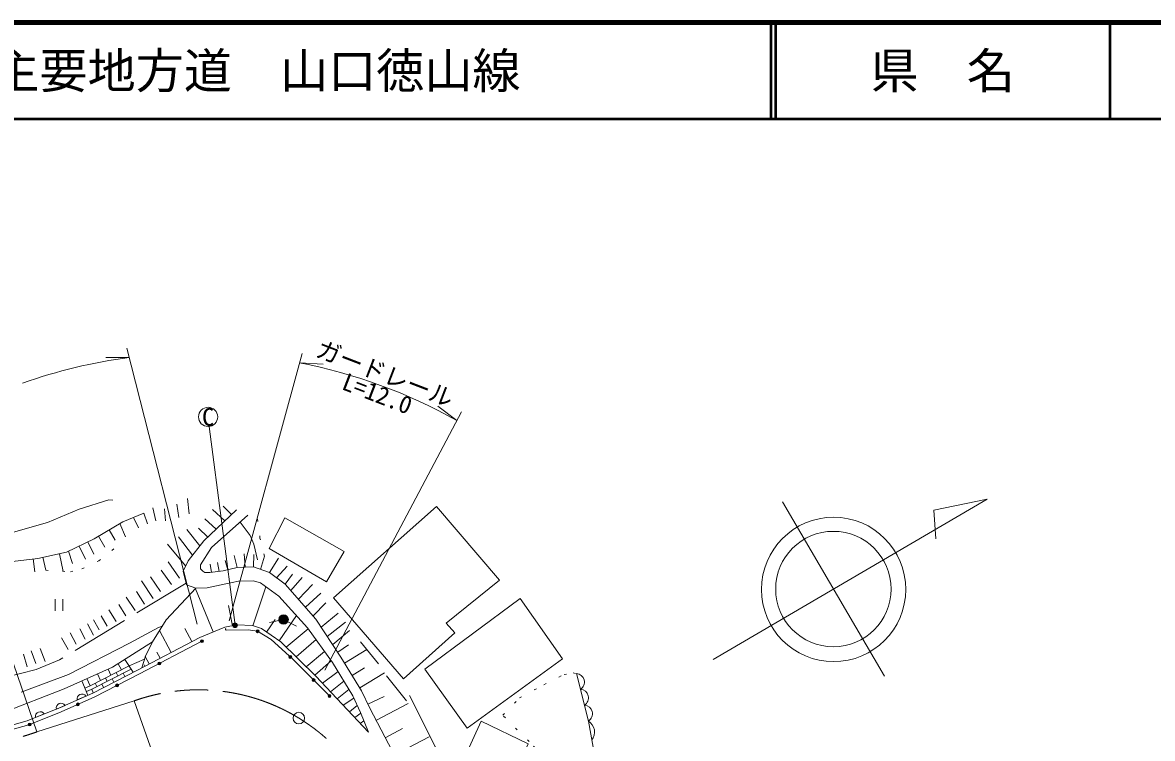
# Model space of a CAD drawing. Units: millimetres, scale not verified. Extents: x 40000 to 680000, y 20000 to 380000.
# Drawn here: x 219977 to 337419, y 305612 to 380000 of the extents above; entities that cross this region are included whole.
import ezdxf
from ezdxf.enums import TextEntityAlignment as Align

# ---------------------------------------------------------------- set-up
doc = ezdxf.new("R2010")
doc.units = ezdxf.units.MM
doc.header["$LTSCALE"] = 1000
for name, pattern in [('CHAIN', [18.5, 12, -1.5, 3.5, -1.5]), ('DASHED', [7.5, 6, -1.5]), ('DOTTED', [1.75, 0.25, -1.5])]:
    doc.linetypes.add(name, pattern=pattern)
for name, color, linetype, lineweight in [('M-BGD', 7, 'Continuous', 13), ('M-BMK', 2, 'CHAIN', 13), ('M-BMK-SRVR', 3, 'Continuous', 13), ('M-STR-HTXT', 7, 'Continuous', 13), ('M-STR-STRC', 7, 'Continuous', 13), ('M-TTL', 2, 'Continuous', 140), ('M-TTL-LINE', 7, 'Continuous', 50)]:
    doc.layers.add(name, color=color, linetype=linetype, lineweight=lineweight)
doc.layers.add('M-TTL-TXT', color=7, linetype='Continuous')
doc.styles.add('ＭＳ ゴシック', font='')
doc.styles.get('ＭＳ ゴシック').set_extended_font_data('MS Gothic')

msp = doc.modelspace()

# ---------------------------------------------------------------- hatches: boundary and pattern name
at = {"layer": 'M-BGD'}
for points in [[(246604, 317969, -1), (247604, 317969, -1)], [(244256, 316750, -1), (244556, 316750, -0.41421), (244406, 316600, -0.41421)], [(238466, 315716, -1), (238766, 315716, -0.41421), (238616, 315566, -0.41421)], [(247655, 314077, -1), (247955, 314077, -0.41421), (247805, 313927, -0.41421)], [(234045, 313398, -1), (234345, 313398, -0.41421), (234195, 313248, -0.41421)], [(229650, 311119, -1), (229950, 311119, -0.41421), (229800, 310969, -0.41421)], [(250079, 311670, -1), (250379, 311670, -0.41421), (250229, 311520, -0.41421)], [(251734, 310020, -1), (252034, 310020, -0.41421), (251884, 309870, -0.41421)], [(225573, 309150, -1), (225873, 309150, -0.41421), (225723, 309000, -0.41421)], [(220563, 307055, -1), (220863, 307055, -0.41421), (220713, 306905, -0.41421)]]:
    msp.add_hatch(color=256, dxfattribs=at).paths.add_polyline_path(points)
at = {"layer": 'M-STR-HTXT'}
msp.add_hatch(color=256, dxfattribs=at).paths.add_polyline_path([(242212, 317571, -1), (241903, 317178, -1)])

# ---------------------------------------------------------------- linework, layer by layer
at = {"layer": 'M-BGD'}
for p, q in [((237304, 328961), (237130, 330548)), ((232969, 327895), (232577, 329010)), ((233814, 328235), (233511, 329582)), ((234825, 328236), (234715, 329483)), ((236211, 328557), (236009, 329969)), ((240999, 328217), (239708, 329404)), ((241687, 328872), (240820, 329745)), ((230684, 326566), (230093, 327945)), ((232015, 327483), (231496, 328573)), ((240105, 327366), (238930, 328423)), ((228516, 325498), (227853, 326617)), ((229617, 326213), (228982, 327286)), ((237641, 324663), (236182, 326547)), ((238417, 325635), (237047, 327317)), ((239217, 326520), (238275, 327477)), ((226503, 324235), (225843, 325596)), ((227369, 324764), (226752, 326037)), ((236918, 323529), (235037, 325787)), ((221238, 322929), (221075, 324264)), ((222384, 323082), (222094, 324439)), ((224205, 322972), (223812, 324807)), ((225161, 323790), (224732, 325057)), ((242279, 323388), (241973, 324608)), ((243126, 323416), (243019, 324799)), ((243972, 323444), (244030, 324715)), ((244695, 323182), (245106, 324555)), ((245631, 322841), (246567, 324336)), ((235449, 321614), (234383, 323079)), ((236278, 322263), (235120, 323958)), ((239613, 322865), (239492, 323705)), ((240405, 322969), (240252, 323880)), ((241304, 323144), (241038, 324114)), ((246359, 322315), (247484, 323521)), ((233559, 320161), (232336, 321980)), ((234318, 320884), (233275, 322404)), ((247280, 321649), (248037, 322696)), ((247854, 320992), (249022, 322327)), ((232658, 319555), (231803, 320891)), ((239773, 316673), (237935, 321172)), ((243917, 317318), (245270, 321367)), ((248645, 320085), (250116, 321622)), ((249385, 319238), (250978, 320705)), ((223373, 320085), (223373, 318885)), ((224173, 320085), (224173, 318885)), ((230699, 318358), (229964, 319543)), ((231669, 318914), (230754, 320287)), ((250169, 318340), (251502, 319690)), ((228757, 317263), (228128, 318361)), ((229691, 317774), (228933, 318964)), ((241795, 317324), (241395, 319421)), ((246656, 315764), (248438, 318390)), ((251022, 317155), (252775, 318630)), ((227359, 316329), (226720, 317523)), ((227930, 316909), (227342, 317938)), ((245343, 316656), (246234, 317968)), ((246616, 317860), (245641, 317642)), ((247547, 317736), (248432, 317271)), ((251649, 316209), (253534, 317681)), ((224711, 314858), (224036, 316079)), ((225562, 315390), (224909, 316580)), ((226495, 315920), (225925, 317009)), ((235410, 314543), (234214, 316825)), ((237562, 315672), (236848, 317034)), ((247390, 315089), (249671, 317005)), ((252211, 315364), (253963, 316838)), ((222317, 313609), (221812, 314946)), ((248427, 314074), (250478, 315879)), ((252732, 314577), (253856, 315323)), ((253454, 313438), (255758, 314843)), ((255095, 315644), (256973, 313373)), ((220462, 313037), (220088, 314383)), ((221360, 313392), (220855, 314720)), ((231470, 312483), (230619, 313823)), ((231039, 313161), (232656, 313862)), ((233128, 313347), (232730, 314108)), ((234269, 313945), (233935, 314582)), ((249457, 313065), (251362, 314647)), ((250360, 312180), (252070, 313661)), ((229134, 312182), (228861, 312796)), ((229874, 312113), (229695, 312470)), ((230242, 312752), (229916, 313377)), ((230612, 312042), (230427, 312397)), ((232685, 313115), (232612, 313255)), ((251146, 311351), (252767, 312549)), ((254241, 312148), (255531, 312935)), ((255028, 310858), (257608, 312432)), ((226776, 310108), (226123, 311581)), ((226995, 311084), (226667, 311823)), ((227692, 310992), (227530, 311359)), ((228064, 311633), (227764, 312310)), ((228389, 310901), (228227, 311267)), ((228761, 311541), (228599, 311908)), ((229458, 311450), (229296, 311816)), ((251988, 310457), (253371, 311558)), ((257821, 312117), (259878, 309509)), ((227320, 310352), (227158, 310718)), ((252682, 309719), (253898, 310694)), ((223486, 308662), (224398, 309048)), ((225648, 309609), (226554, 310010)), ((253287, 309076), (254407, 309799)), ((253942, 308379), (254757, 309043)), ((255857, 309168), (257567, 309960)), ((256711, 307489), (260049, 309239)), ((221318, 307786), (222236, 308158)), ((254518, 307767), (255131, 308226)), ((255082, 307168), (255452, 307440)), ((257663, 305673), (259479, 306625)), ((258616, 303857), (262248, 305761))]:
    msp.add_line(p, q, dxfattribs=at)
for points in [[(216001, 326773), (219026, 327043), (222556, 328061), (225860, 329441), (228936, 330400), (229356, 330382)], [(153348, 317075), (156419, 318328), (160507, 320414), (164393, 322077), (167940, 323682), (171193, 324681), (174066, 325337), (179585, 326236), (184734, 326274), (192828, 326493), (196614, 326177), (202825, 325115), (206981, 324456), (213017, 323891), (217738, 323857), (221547, 324322), (224535, 324962), (227423, 326362), (230414, 328135), (232577, 329010)], [(238407, 316115), (240991, 317171), (242251, 317411), (243866, 317335), (244803, 317022), (246804, 315664), (250453, 312088), (255934, 306263), (255092, 308321), (254289, 310053), (252195, 313486), (249589, 317118), (246613, 320407), (244710, 321767), (243942, 321988), (242404, 321944), (241099, 321674), (239160, 321251), (237984, 321224), (237019, 321572), (236661, 322979), (237175, 324080), (238830, 326152), (242210, 329370)], [(243401, 328799), (239606, 325441), (238484, 323640), (238465, 323233), (238698, 322980), (238916, 322866), (239428, 322841), (240831, 323025), (242279, 323388), (243972, 323444), (245631, 322841), (247280, 321649), (250449, 318020), (253071, 314066), (255217, 310549), (256055, 308741), (258799, 303507)], [(244395, 324166), (244020, 325798), (243634, 326683), (242591, 328082)], [(219830, 310427), (224766, 312236), (231076, 315497), (234090, 317124), (234490, 317275)], [(138374, 293676), (141234, 295809), (142909, 297149), (149744, 303861), (154281, 307345), (158980, 310547), (164262, 313163), (172288, 313891), (189304, 308050), (191547, 307341), (194201, 306782), (198108, 306044), (202815, 305368), (204652, 305265), (208167, 305213), (211284, 305449), (216269, 306269), (220466, 307441), (223799, 308792), (227278, 310330), (231922, 312715), (238407, 316115)], [(241138, 316853), (243410, 316896), (244406, 316750), (245823, 315891), (248069, 313835), (251898, 310018)], [(189157, 307625), (191432, 306906), (194112, 306340), (198035, 305600), (202770, 304920), (204636, 304816), (208181, 304763), (211337, 305002), (216366, 305829), (220612, 307014), (223974, 308377), (227472, 309924), (232129, 312315), (238616, 315716)], [(218367, 306855), (217876, 308269), (224307, 310776), (229325, 313002), (233490, 315646)], [(226452, 310839), (226933, 311052), (231039, 313161)], [(226614, 310474), (227106, 310691), (231255, 312822)], [(277541, 312354), (278789, 307418), (281400, 292917), (282063, 290744), (283609, 289133), (285339, 287917), (286917, 286426), (287887, 284624), (288805, 282493), (289622, 281542), (291974, 279470), (294035, 277966), (297024, 275696), (298406, 274495), (299763, 273206), (301622, 271105), (303230, 269031), (304519, 267643), (306407, 265548), (307632, 264515), (309869, 262702), (313149, 260886), (318965, 257743), (318249, 256246)]]:
    msp.add_lwpolyline(points, dxfattribs=at)
for points in [[(252299, 320207), (259566, 311810), (264893, 316590), (264012, 317572), (269565, 322041), (262990, 329726)], [(247252, 328538), (245620, 325355), (251558, 321893), (253396, 325046)], [(261779, 312813), (266195, 306681), (276107, 313890), (271698, 320139)], [(265305, 302256), (267657, 307413), (272526, 305042), (270188, 299865)]]:
    msp.add_lwpolyline(points, close=True, dxfattribs=at)
at = {"layer": 'M-BGD', "linetype": 'DOTTED'}
for points in [[(245106, 324555), (244654, 326414), (244353, 328832)], [(222384, 323082), (224955, 322926), (226145, 323229), (227895, 324059), (229905, 325644)], [(280094, 300168), (279012, 298182), (274437, 303339), (272633, 305278), (269892, 308019), (271625, 309816), (274173, 311196), (276258, 312251), (277204, 312427), (277541, 312354)]]:
    msp.add_lwpolyline(points, dxfattribs=at)
at = {"layer": 'M-BGD', "linetype": 'DASHED'}
for points in [[(236973, 321754), (223802, 313773), (221396, 312760), (218130, 311949), (214211, 311244), (211082, 310940), (207828, 310750), (205350, 309625), (202988, 309392), (200274, 310241), (184771, 317858), (180564, 319973), (177775, 320670), (174712, 320989), (171677, 320841), (165347, 320025), (153464, 314977)], [(232387, 312959), (232743, 314154), (233490, 315646), (234896, 317936), (237984, 321224)], [(270567, 291830), (269891, 295843), (267853, 298942), (266124, 300609), (264445, 302472), (262910, 304712), (259808, 310851)]]:
    msp.add_lwpolyline(points, dxfattribs=at)
at = {"layer": 'M-BGD'}
for centre, radius in [((247104, 317969), 500), ((244406, 316750), 150), ((238616, 315716), 150), ((247805, 314077), 150), ((234195, 313398), 150), ((229800, 311119), 150), ((250229, 311670), 150), ((251884, 310020), 150), ((225723, 309150), 150), ((220713, 307055), 150)]:
    msp.add_circle(centre, radius, dxfattribs=at)
for centre, radius, start, end in [((241182, 316961), 116, 128.79034, 247.81996), ((277492, 311466), 889, 301.50877, 86.87422), ((226141, 309720), 505, 35.02276, 192.68095), ((277908, 309821), 889, 301.50877, 86.87422), ((223980, 308765), 505, 34.06573, 191.72392), ((278324, 308176), 889, 301.50877, 86.87422), ((221814, 307881), 505, 33.23789, 190.89608), ((278095, 306276), 1336, 321.67283, 58.74284)]:
    msp.add_arc(centre, radius, start, end, dxfattribs=at)
at = {"layer": 'M-BMK'}
msp.add_line((221472, 306293), (231579, 309515), dxfattribs=at)
for centre, radius, start, end in [((238254, 290662), 20000, 48.37732, 109.49357), ((205111, 353540), 50000, 250.71963, 289.1001)]:
    msp.add_arc(centre, radius, start, end, dxfattribs=at)
at = {"layer": 'M-BMK-SRVR'}
for p, q in [((291748, 313803), (320252, 330491)), ((298956, 330191), (309566, 312068)), ((320252, 330491), (314704, 329335)), ((314704, 329335), (314897, 326341))]:
    msp.add_line(p, q, dxfattribs=at)
for centre, radius in [((304282, 321093), 7500), ((304261, 321129), 6000), ((248691, 307722), 600)]:
    msp.add_circle(centre, radius, dxfattribs=at)
at = {"layer": 'M-STR-HTXT'}
for p, q in [((238127, 317483), (230822, 346166)), ((241462, 317817), (249034, 345614)), ((231071, 345191), (228616, 345200)), ((248771, 344647), (251222, 344511)), ((251411, 312716), (265587, 339538)), ((265120, 338653), (263157, 340128)), ((242058, 317374), (239388, 338031)), ((221472, 306293), (211656, 334641)), ((231579, 309515), (240059, 285562))]:
    msp.add_line(p, q, dxfattribs=at)
msp.add_circle((242058, 317374), 250, dxfattribs=at)
for start, end in [(97.50396, 109.40791), (60.75942, 78.97584)]:
    msp.add_arc((238254, 290662), 55000, start, end, dxfattribs=at)
at = {"layer": 'M-STR-STRC'}
msp.add_circle((239260, 339023), 1000, dxfattribs=at)
at = {"layer": 'M-TTL'}
msp.add_line((680000, 380000), (40000, 380000), dxfattribs=at)
at = {"layer": 'M-TTL-LINE'}
for p, q in [((297750, 380000), (297750, 370000)), ((298250, 380000), (298250, 370000)), ((333000, 380000), (333000, 370000)), ((40000, 370000), (680000, 370000))]:
    msp.add_line(p, q, dxfattribs=at)

# ---------------------------------------------------------------- texts
at = {"layer": 'M-STR-HTXT', "style": 'ＭＳ ゴシック'}
msp.add_text('ガードレール', height=1833, rotation=338.946, dxfattribs=at).set_placement((257128, 342156), align=Align.BOTTOM_CENTER)
msp.add_text('L=12.0', height=1833, rotation=338.946, dxfattribs=at).set_placement((257184, 342301), align=Align.TOP_CENTER)
at = {"layer": 'M-STR-STRC', "style": 'ＭＳ ゴシック'}
msp.add_text('C', height=1833, dxfattribs=at).set_placement((239260, 339023), align=Align.MIDDLE_CENTER)
at = {"layer": 'M-TTL-TXT', "style": 'ＭＳ ゴシック'}
msp.add_text('主要地方道\u3000山口徳山線', height=3666, dxfattribs=at).set_placement((216734, 375000), align=Align.MIDDLE_LEFT)
msp.add_text('県\u3000名', height=3666, dxfattribs=at).set_placement((315625, 375000), align=Align.MIDDLE_CENTER)

doc.saveas('drawing.dxf')
